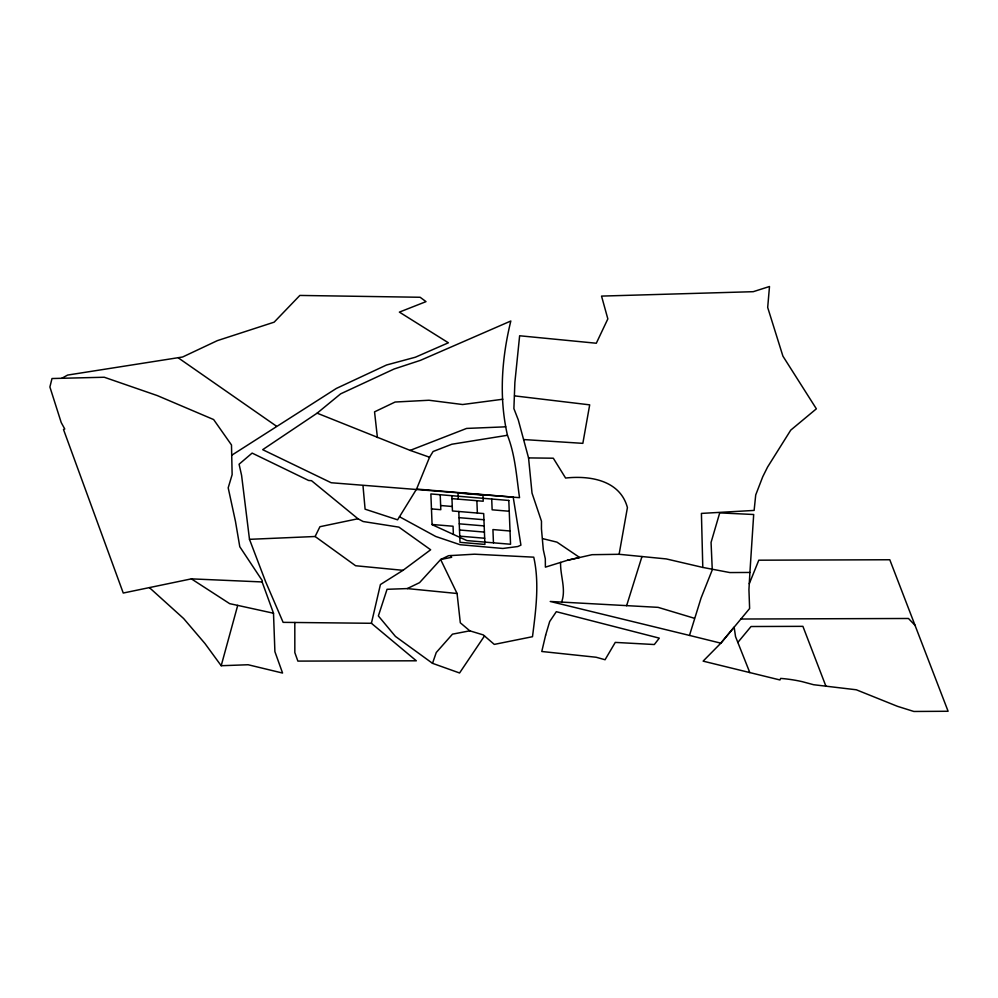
<?xml version="1.0" encoding="UTF-8"?>
<svg xmlns="http://www.w3.org/2000/svg" width="998" height="998" viewBox="0 0 998 998"><rect width="100%" height="100%" fill="white"/><g stroke="black" fill="none" stroke-linecap="round" stroke-linejoin="round"><path stroke-width="1.5" d="M542.65 538.633L556.971 542.139L579.651 557.495L567.575 560.24L545.395 567.151L545.307 558.768L543.299 549.711L541.452 528.815L541.477 521.193L532.021 493.112L528.553 457.907L518.274 419.884L513.895 408.594L514.881 382.371L519.634 335.765L596.305 343.237L607.844 318.898L601.532 296.094L753.24 291.69L769.495 286.501L767.687 307.471L782.919 356.149L816.364 408.818L790.753 430.126L767.574 467.064L762.734 476.77L755.723 494.933L754.126 510.427L701.419 513.409L702.792 567.425L729.862 572.565L749.91 572.453L753.69 514.506L719.72 512.885L711.063 542.413L712.273 569.858L701.07 598.027L689.481 635.414L550.222 601.47L658.056 607.345L694.371 618.261M749.91 572.453L748.937 589.656L749.623 608.518L720.843 643.174L703.116 661.138L779.949 679.962L780.648 678.415L782.307 678.54A74.95 36.564 7 0 1 802.18 681.646L813.582 684.715L856.309 689.78L897.452 706.322L913.881 711.474L948.1 711.262L889.792 559.753L758.804 560.19L749.273 583.718M262.125 581.946L262.249 580.611L239.782 546.729L235.453 521.318L228.193 487.822L232.135 474.661L231.486 444.958L213.634 419.559L157.347 395.607L104.266 377.244L51.996 378.529L49.9 386.987L61.227 422.578L64.77 429.003L63.498 429.489L123.253 593.037L191.379 578.865L262.125 581.946L273.502 613.234L274.899 651.644L282.571 673.051L248.115 664.743L221.194 665.728L204.952 643.51L183.62 618.523L149.426 587.635M567.575 560.24L592.051 554.688L619.109 554.289L627.418 507.608C620.107 480.188 589.855 475.372 565.592 478.042L553.304 458.207L528.553 457.907M371.406 623.288L380.413 584.554L403.017 570.32L430.649 549.773L398.913 527.131L363.122 521.517L357.958 518.748L311.513 480.687L308.607 480.475L252.12 453.092L239.083 464.22L241.591 475.372L249.488 539.332L265.593 581.647L283.12 622.353L371.406 623.288L416.328 660.801L297.878 661.1L294.834 652.605L294.809 622.478M221.194 665.728L237.711 605.387L273.502 613.234M626.607 605.711L641.976 556.535M432.508 663.321L436.263 652.505L452.481 634.154L469.796 630.823L483.294 634.915L494.284 644.396L532.495 636.699C535.789 610.539 539.606 583.094 533.743 557.171L474.549 554.189L448.589 555.699L440.642 559.529L419.559 582.645L407.284 588.583L387.049 589.294L378.367 615.941L395.445 636.425L432.508 663.321L459.567 672.989L484.492 635.951M363.01 485.889L365.093 509.18L397.591 519.821L416.578 489.057L429.552 457.234L433.095 451.508L451.832 444.235L507.458 435.278C515.317 455.213 516.465 476.582 519.546 497.665L331.199 482.745L262.686 449.674L317.127 413.172L340.655 393.836L394.085 369.011L420.482 360.328L510.826 321.007C501.67 358.407 498.838 397.528 507.458 435.278M561.6 602.093C566.39 589.394 560.078 575.459 560.602 562.41M249.488 539.332L315.118 536.5L319.934 526.707L357.958 518.748M737.784 642.487L751.045 626.519L802.903 626.345L825.957 686.312M231.711 455.25L336.338 388.447L386.55 364.994L415.38 357.222L448.376 342.788L399.387 312.112L426.021 301.633L420.121 297.267L299.849 295.433L274.151 322.167L217.364 340.63L182.622 356.997L67.615 375.073L61.776 378.304M317.127 413.172L410.141 450.385L466.59 428.429L505.736 426.82M502.83 399.237L462.623 404.527L428.953 400.248L395.108 402.032L374.549 411.85L377.406 437.511M740.89 619.022L908.467 618.486L915.341 625.621M523.788 439.557L582.844 443.349L589.693 404.851L514.544 395.869M416.578 489.057L513.209 497.129L520.919 545.145L517.812 546.53L502.855 548.463L460.09 544.708L435.714 536.462L399.487 516.739M451.957 498.626L483.207 501.233L482.957 495.058L458.045 492.975L458.282 499.15M440.642 505.524L452.269 506.485M509.242 511.25L492.139 509.816L491.715 499.025M431.46 508.905L440.804 509.691L440.218 494.721M459.018 517.663L483.943 519.733M459.267 523.825L484.18 525.909M432.084 524.486L453.055 526.233L453.379 534.417M510.028 530.998L492.925 529.564L493.449 542.825M459.517 530L484.429 532.084M459.754 536.163L484.666 538.246M469.796 630.823L460.315 622.789L457.072 593.498L407.284 588.583M403.017 570.32L355.6 565.741L315.118 536.5M619.109 554.289L666.252 558.917L702.792 567.425M237.711 605.387L229.677 603.665L191.379 578.865M689.481 635.414L720.843 643.174L734.154 627.131L735.538 636.624L749.81 672.577M410.141 450.385L429.552 457.234M178.405 357.945L276.296 426.059M457.072 593.498L440.642 559.529L451.632 557.308L450.934 555.562M476.869 500.697L477.368 513.047M458.781 511.487L460.003 542.338L484.916 544.421L483.693 513.571L452.443 510.964L451.844 495.694M545.657 635.077L541.777 651.494L596.13 657.245L605.062 659.74L615.267 642.4L654.326 644.533L659.291 638.134L556.31 611.687L549.686 621.529L545.657 635.077M508.805 500.46L430.874 493.948L432.084 524.674L466.927 540.604L510.552 544.247L508.805 500.46"/></g></svg>
